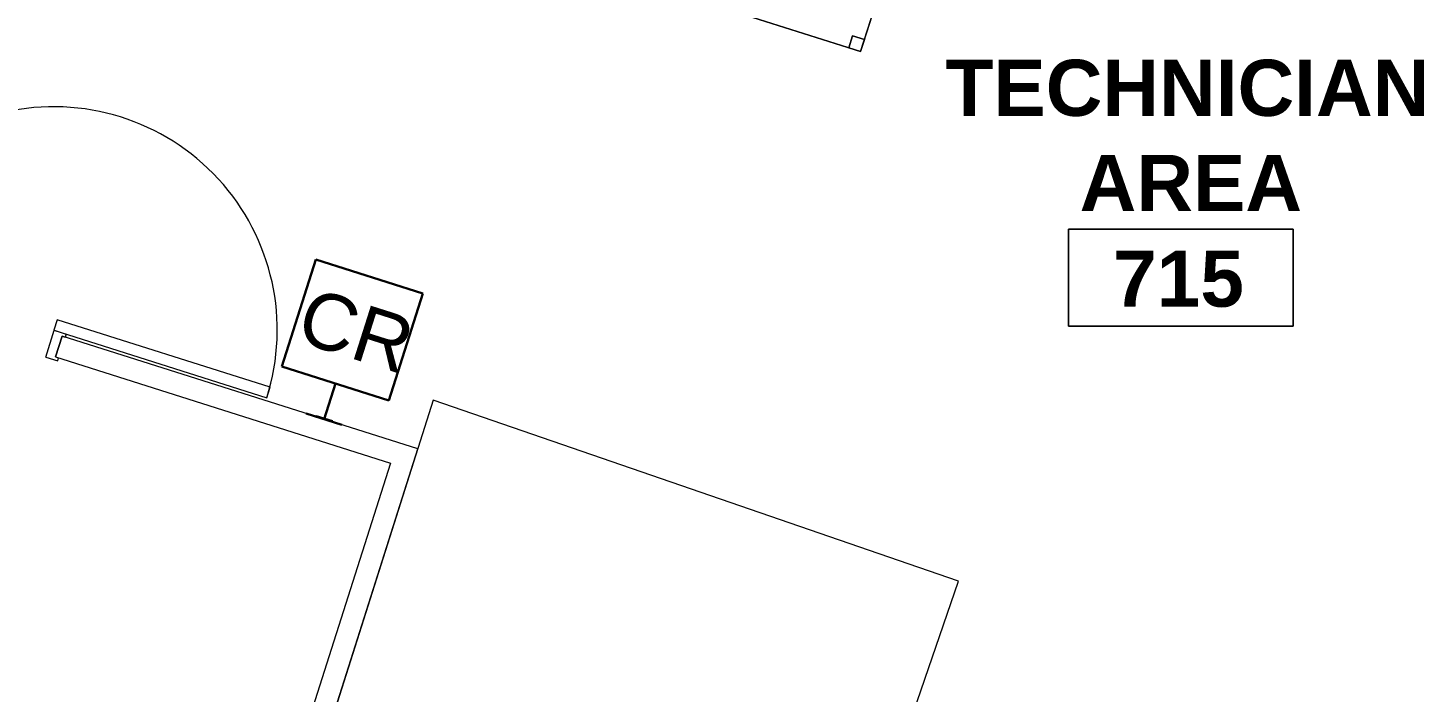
# Model space of a CAD drawing. Header units: inches. Extents: x 385 to 2249, y -1773 to -36.
# Drawn here: x 1107.2 to 1330.8, y -596.5 to -490 of the extents above; entities that cross this region are included whole.
import ezdxf

# ---------------------------------------------------------------- set-up
doc = ezdxf.new("R2010")
doc.units = ezdxf.units.IN
doc.header["$MEASUREMENT"] = 0
for name, color, linetype, lineweight in [('A-ANNO-NOTE', 131, 'Continuous', 30), ('A-AREA-IDEN', 2, 'Continuous', 9), ('A-DETL', 90, 'Continuous', 9), ('A-DOOR', 31, 'Continuous', 13), ('A-DOOR-FRAM', 31, 'Continuous', 20), ('E-ELEC-FIXT', 91, 'Continuous', 9), ('I-FURN', 30, 'Continuous', 9), ('I-WALL', 2, 'Continuous', 13)]:
    doc.layers.add(name, color=color, linetype=linetype, lineweight=lineweight)
doc.styles.add('Swis721 Lt BT', font='swissl.ttf', dxfattribs={"height": 9})
doc.styles.add('Swis721 Lt BT_B', font='', dxfattribs={"height": 9})
doc.styles.get('Swis721 Lt BT_B').set_extended_font_data('Swis721 Lt BT', bold=True)

# ---------------------------------------------------------------- blocks, each defined once
blk = doc.blocks.new('Rectangular Table - Rectangular Table-5809074-Level 7 POWER _ SIGNAL')
at = {"layer": 'I-FURN'}
for p, q in [((-34, 24), (-36, 24)), ((-36, 24), (-36, 22)), ((-36, 22), (-36, 24)), ((-36, 24), (-34, 24)), ((36, 24), (-36, 24)), ((-36, 24), (-36, -24)), ((-36, -24), (-36, 24)), ((-36, 24), (35.7, 24)), ((-34, 22), (-34, 24)), ((-34, 24), (-34, 22)), ((34, 24), (34, 22)), ((35.7, 24), (34, 24)), ((34, 24), (35.7, 24)), ((34, 22), (34, 24)), ((36, 24), (35.7, 24)), ((35.7, 24), (36, 24)), ((35.7, 24), (36, 24)), ((36, 22), (36, 24)), ((36, 24), (36, 22)), ((36, -24), (36, 24)), ((36, 24), (36, -24)), ((-36, 22), (-34, 22)), ((-34, 22), (-36, 22)), ((34, 22), (35.7, 22)), ((35.7, 22), (34, 22)), ((35.7, 22), (36, 22)), ((36, 22), (35.7, 22)), ((-34, -22), (-36, -22)), ((-36, -22), (-36, -24)), ((-36, -24), (-36, -22)), ((-36, -22), (-34, -22)), ((-34, -24), (-34, -22)), ((-34, -22), (-34, -24)), ((35.7, -22), (34, -22)), ((34, -22), (34, -24)), ((34, -24), (34, -22)), ((34, -22), (35.7, -22)), ((36, -22), (35.7, -22)), ((35.7, -22), (36, -22)), ((36, -24), (36, -22)), ((36, -22), (36, -24)), ((-36, -24), (-34, -24)), ((-34, -24), (-36, -24)), ((-36, -24), (36, -24)), ((35.7, -24), (-36, -24)), ((34, -24), (35.7, -24)), ((35.7, -24), (34, -24)), ((35.7, -24), (36, -24)), ((36, -24), (35.7, -24)), ((36, -24), (35.7, -24))]:
    blk.add_line(p, q, dxfattribs=at)
blk = doc.blocks.new('Double Flush - Int-F-WDMF-72_ x 84_-5554561-Level 7 POWER _ SIGNAL')
at = {"layer": 'A-DOOR', "lineweight": 20}
for p, q in [((-71.71875, 4), (-35.90625, 4)), ((-71.71875, 2.25), (-71.71875, 4)), ((-35.90625, 2.25), (-71.71875, 2.25)), ((-35.90625, 4), (-35.90625, 2.25)), ((35.90625, 4), (35.90625, 2.25)), ((71.71875, 4), (35.90625, 4)), ((35.90625, 2.25), (71.71875, 2.25)), ((71.71875, 2.25), (71.71875, 4))]:
    blk.add_line(p, q, dxfattribs=at)
at = {"layer": 'A-DOOR', "lineweight": 9}
for centre, start, end in [((-35.90625, 2.25), 359.5, 180), ((35.90625, 2.25), 360, 180.5)]:
    blk.add_arc(centre, 35.8125, start, end, dxfattribs=at)
at = {"layer": 'A-DOOR-FRAM'}
for p, q in [((-38, 2.25), (-36, 2.25)), ((-38, 2.25), (-38, 1.75)), ((-36, -2.25), (-36, 2.25)), ((36.000004, -2.25), (36.000004, 2.25)), ((36.000004, 2.25), (38.000004, 2.25)), ((38.000004, 2.25), (38.000004, 1.75)), ((-38, 1.75), (-37.5, 1.75)), ((-37.5, -1.75), (-37.5, 1.75)), ((37.500004, 1.75), (38.000004, 1.75)), ((37.500004, -1.75), (37.500004, 1.75)), ((-38, -1.75), (-37.5, -1.75)), ((-38, -2.25), (-38, -1.75)), ((37.500004, -1.75), (38.000004, -1.75)), ((38.000004, -2.25), (38.000004, -1.75)), ((-38, -2.25), (-36, -2.25)), ((36.000004, -2.25), (38.000004, -2.25))]:
    blk.add_line(p, q, dxfattribs=at)
blk = doc.blocks.new('PS - Junction Box _Wall Base_ - Card Reader-V160-Level 7 POWER _ SIGNAL')
at = {"layer": 'E-ELEC-FIXT'}
for p, q in [((1153.38, -552.15), (1153.32, -552.33)), ((1153.38, -552.15), (1156, -552.98)), ((1155.94, -553.16), (1156, -552.98))]:
    blk.add_line(p, q, dxfattribs=at)
blk = doc.blocks.new('Room Tag - Room Name and Number-3379422-Level 7 POWER _ SIGNAL')
at = {"layer": 'A-AREA-IDEN'}
for p, q in [((-0.1881, -0.1636), (-0.1881, -0.0018)), ((-0.1881, -0.0018), (0.1869, -0.0018)), ((0.1869, -0.0018), (-0.1881, -0.0018)), ((-0.1881, -0.0018), (-0.1881, -0.1636)), ((0.1869, -0.0018), (0.1869, -0.1636)), ((0.1869, -0.1636), (0.1869, -0.0018)), ((0.1869, -0.1636), (-0.1881, -0.1636)), ((-0.1881, -0.1636), (0.1869, -0.1636))]:
    blk.add_line(p, q, dxfattribs=at)

msp = doc.modelspace()

# ---------------------------------------------------------------- linework, layer by layer
at = {"layer": 'A-ANNO-NOTE'}
for p, q in [((1153.31, -527.15), (1147.87, -544.3)), ((1170.47, -532.59), (1153.31, -527.15)), ((1165.02, -549.75), (1170.47, -532.59)), ((1147.87, -544.3), (1165.02, -549.75)), ((1154.63, -552.74), (1156.45, -547.03)), ((1157.49, -553.65), (1151.77, -551.84))]:
    msp.add_line(p, q, dxfattribs=at)
at = {"layer": 'A-DETL', "lineweight": 13}
for p, q in [((1172.11, -549.74), (1153.96, -606.95)), ((1256.27, -578.72), (1172.11, -549.74)), ((1236.73, -635.45), (1256.27, -578.72))]:
    msp.add_line(p, q, dxfattribs=at)
at = {"layer": 'I-WALL'}
for p, q in [((1112.69, -539.44), (1111.63, -542.77)), ((1169.64, -557.51), (1112.69, -539.44)), ((1111.63, -542.77), (1165.25, -559.79)), ((1135.17, -666.17), (1169.64, -557.51)), ((1165.25, -559.79), (1131.83, -665.11))]:
    msp.add_line(p, q, dxfattribs=at)

# ---------------------------------------------------------------- block references
at = {"layer": 'A-AREA-IDEN', "xscale": 95.99999999999994, "yscale": 95.99999999999994, "zscale": 95.99999999999994}
msp.add_blockref('Room Tag - Room Name and Number-3379422-Level 7 POWER _ SIGNAL', (1291.91, -522.13), dxfattribs=at)
at = {"layer": 'A-DOOR', "rotation": 342.3961865743616}
msp.add_blockref('Double Flush - Int-F-WDMF-72_ x 84_-5554561-Level 7 POWER _ SIGNAL', (1076.42, -529.77), dxfattribs=at)
at = {"layer": 'E-ELEC-FIXT'}
msp.add_blockref('PS - Junction Box _Wall Base_ - Card Reader-V160-Level 7 POWER _ SIGNAL', (0, 0), dxfattribs=at)
at = {"layer": 'I-FURN', "rotation": 72.39618657436195}
msp.add_blockref('Rectangular Table - Rectangular Table-5809074-Level 7 POWER _ SIGNAL', (1228.59, -452.25), dxfattribs=at)

# ---------------------------------------------------------------- texts
at = {"layer": 'A-ANNO-NOTE', "lineweight": 9, "insert": (1152.49, -531.51), "char_height": 9, "width": 20.604, "attachment_point": 1, "rotation": 342.3962, "style": 'Swis721 Lt BT'}
msp.add_mtext('CR', dxfattribs=at)
at = {"layer": 'A-AREA-IDEN', "char_height": 9, "attachment_point": 1, "style": 'Swis721 Lt BT_B'}
for s, insert, width in [('TECHNICIAN', (1254.16, -495.14), 91.203), ('AREA', (1275.66, -510.39), 39.39), ('715', (1281.01, -525.73), 25.452)]:
    msp.add_mtext(s, dxfattribs=dict(at, insert=insert, width=width))

doc.saveas('drawing.dxf')
